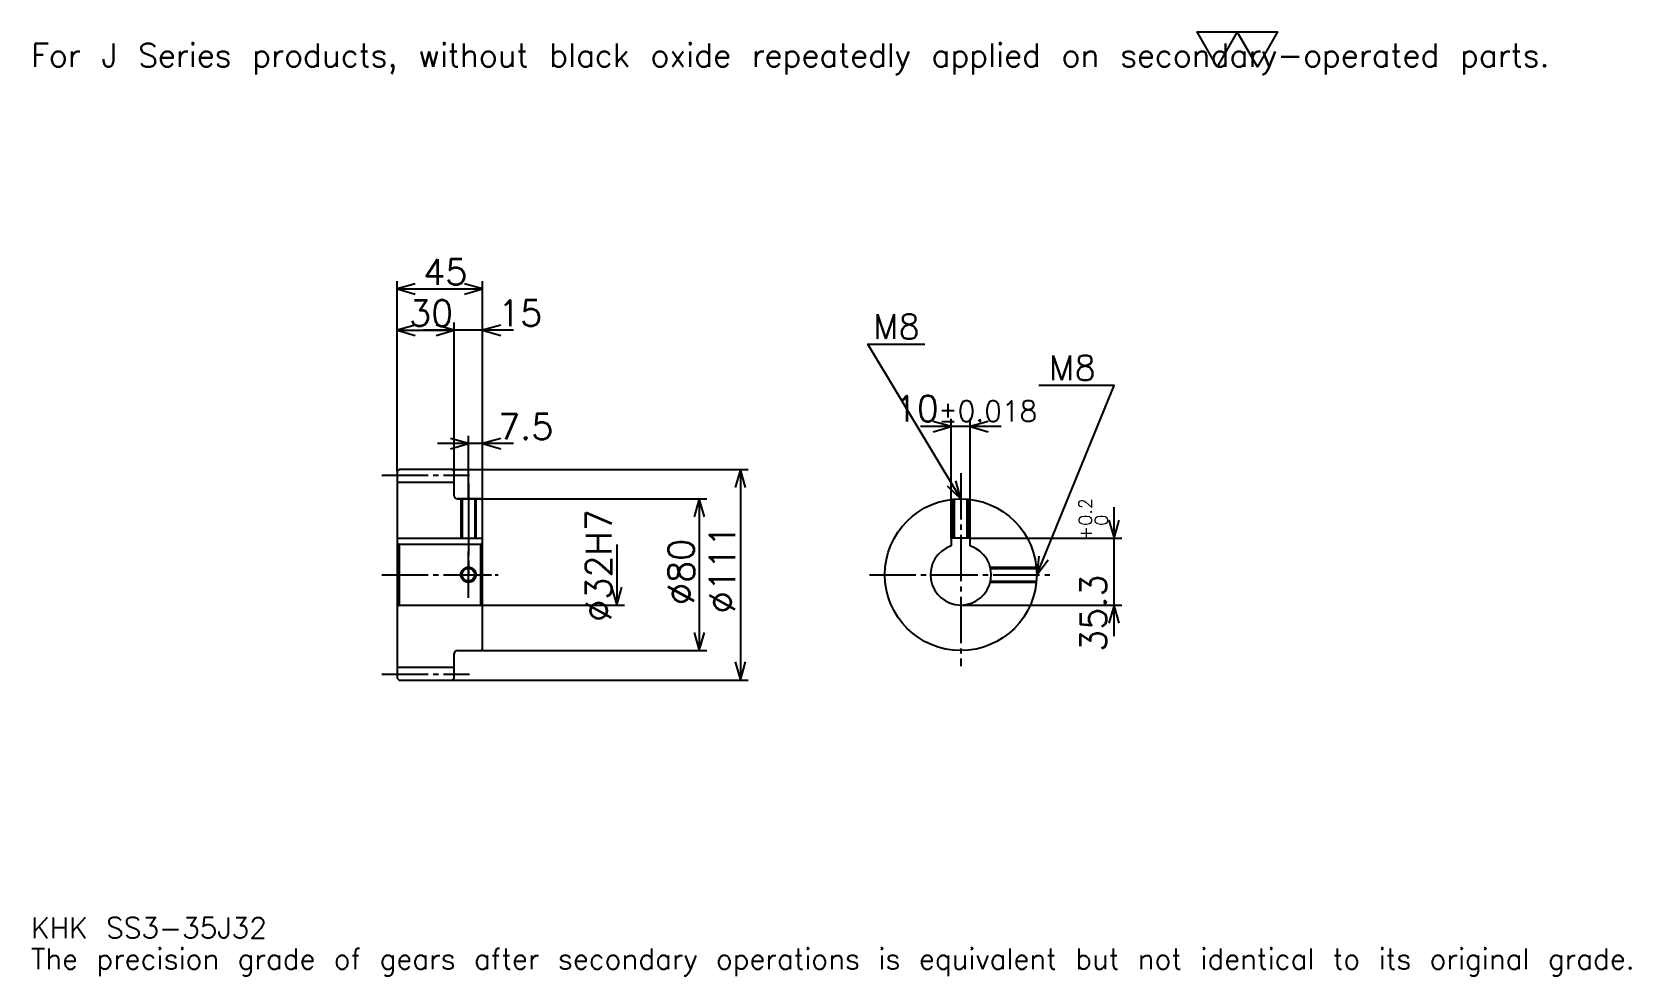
# Model space of a CAD drawing. Extents: x 28 to 870, y 10 to 508.
import ezdxf

# ---------------------------------------------------------------- set-up
doc = ezdxf.new("R2010")
doc.units = 0
doc.linetypes.add('DASHDOT', pattern=[32.608695, 24.456522, -2.717391, 2.717391, -2.717391])
doc.layers.get('0').update_dxf_attribs({"linetype": 'CONTINUOUS'})
doc.layers.add('DASHDOT', color=6, linetype='DASHDOT')
doc.styles.add('KANJI', font='TXT', dxfattribs={"bigfont": 'BIGFONT'})

msp = doc.modelspace()

# ---------------------------------------------------------------- linework, layer by layer
at = {"color": 5}
for p, q in [((220.108688, 276.967407), (220.108688, 376.152161)), ((220.108688, 372.076111), (265.108704, 372.076111)), ((265.108704, 276.967407), (265.108704, 376.152161)), ((250.108688, 276.967407), (250.108688, 354.413025)), ((220.108688, 350.336975), (250.108688, 350.336975)), ((281.413025, 350.336975), (233.804337, 350.336975)), ((512.065186, 240.767395), (512.065186, 303.586945)), ((522.065186, 240.767395), (522.065186, 303.586945)), ((538.369568, 299.510864), (495.760864, 299.510864)), ((281.413025, 290.554352), (241.304337, 290.554352)), ((257.608704, 276.967407), (257.608704, 294.630432)), ((220.108688, 275.967407), (220.108688, 276.967407)), ((249.108688, 276.967407), (265.108704, 276.967407)), ((250.108688, 275.967407), (250.108688, 276.967407)), ((257.608704, 261.467407), (257.608704, 276.967407)), ((257.608704, 261.467407), (257.608704, 276.967407)), ((265.108704, 276.967407), (405.054321, 276.967407)), ((265.108704, 260.467407), (265.108704, 276.967407)), ((400.978271, 276.967407), (400.978271, 165.967392)), ((251.608688, 261.467407), (265.108704, 261.467407)), ((265.108704, 261.467407), (383.315186, 261.467407)), ((379.239136, 261.467407), (379.239136, 181.467392)), ((597.82605, 189.16304), (597.82605, 257.071747)), ((335.760864, 237.467392), (335.760864, 205.467392)), ((522.065186, 240.767395), (601.902161, 240.767395)), ((265.108704, 205.467392), (339.836945, 205.467392)), ((517.065186, 205.467392), (601.902161, 205.467392)), ((251.608688, 181.467392), (265.108704, 181.467392)), ((265.108704, 181.467392), (383.315186, 181.467392)), ((249.108688, 165.967392), (265.108704, 165.967392)), ((265.108704, 165.967392), (405.054321, 165.967392))]:
    msp.add_line(p, q, dxfattribs=at)
at = {"color": 4}
for p, q in [((220.108688, 270.217407), (250.108688, 270.217407)), ((220.108688, 240.767395), (265.108704, 240.767395)), ((221.108688, 237.467392), (221.108688, 205.467392)), ((264.108704, 237.467392), (265.108704, 238.467392)), ((264.108704, 205.467392), (265.108704, 204.467392)), ((220.108688, 172.717392), (250.108688, 172.717392))]:
    msp.add_line(p, q, dxfattribs=at)
at = {"color": 7}
msp.add_lwpolyline([(652.173889, 489.130432), (641.57605, 507.5), (683.967346, 507.5), (673.369568, 489.130432), (662.771729, 507.5), (652.173889, 489.130432)], dxfattribs=at)
at = {"color": 5}
for points in [[(229.619553, 374.793488), (220.108688, 372.076111), (229.619553, 369.358704)], [(255.597809, 369.358704), (265.108704, 372.076111), (255.597809, 374.793488)], [(229.619553, 353.054352), (220.108688, 350.336975), (229.619553, 347.619568)], [(240.597824, 347.619568), (250.108688, 350.336975), (240.597824, 353.054352)], [(240.597824, 347.619568), (250.108688, 350.336975), (240.597824, 353.054352)], [(274.619568, 353.054352), (265.108704, 350.336975), (274.619568, 347.619568)], [(517.065186, 261.467407), (468.152161, 342.989136), (498.043457, 342.989136)], [(557.065186, 221.467392), (597.82605, 321.25), (558.152161, 321.25)], [(502.554321, 296.793457), (512.065186, 299.510864), (502.554321, 302.228271)], [(531.57605, 302.228271), (522.065186, 299.510864), (531.57605, 296.793457)], [(248.097824, 287.836975), (257.608704, 290.554352), (248.097824, 293.271729)], [(274.619568, 293.271729), (265.108704, 290.554352), (274.619568, 287.836975)], [(403.695648, 267.456512), (400.978271, 276.967407), (398.260864, 267.456512)], [(509.841736, 268.224792), (517.065186, 261.467407), (514.502014, 271.020996)], [(381.956512, 251.956528), (379.239136, 261.467407), (376.521729, 251.956528)], [(595.108704, 250.278259), (597.82605, 240.767395), (600.543457, 250.278259)], [(558.14624, 231.299591), (557.065186, 221.467392), (563.177429, 229.24437)], [(333.043457, 214.978256), (335.760864, 205.467392), (338.478271, 214.978256)], [(600.543457, 195.956528), (597.82605, 205.467392), (595.108704, 195.956528)], [(376.521729, 190.978256), (379.239136, 181.467392), (381.956512, 190.978256)], [(398.260864, 175.478271), (400.978271, 165.967392), (403.695648, 175.478271)]]:
    msp.add_lwpolyline(points, dxfattribs=at)
at = {"color": 4}
for points in [[(250.108688, 262.967407), (250.108688, 275.967407), (249.108688, 276.967407), (221.108688, 276.967407), (220.108688, 275.967407), (220.108688, 204.467392)], [(251.608688, 181.467392), (264.108704, 181.467392), (265.108704, 182.467392), (265.108704, 260.467407), (264.108704, 261.467407), (251.608688, 261.467407)], [(253.608688, 261.467407), (253.608688, 240.767395)], [(254.283691, 261.467407), (254.283691, 240.767395)], [(260.933685, 261.467407), (260.933685, 240.767395)], [(261.608704, 261.467407), (261.608704, 240.767395)], [(513.065186, 240.767395), (513.065186, 261.266876)], [(513.740173, 240.767395), (513.740173, 261.328949)], [(520.390198, 240.767395), (520.390198, 261.328949)], [(521.065186, 240.767395), (521.065186, 261.266876)], [(220.108688, 204.467392), (221.108688, 205.467392), (264.108704, 205.467392), (264.108704, 237.467392), (221.108688, 237.467392), (220.108688, 238.467392)], [(522.065186, 236.666077), (522.065186, 240.767395), (512.065186, 240.767395), (512.065186, 236.666077)], [(532.557129, 225.467392), (556.864685, 225.467392)], [(532.715881, 224.792389), (556.926758, 224.792389)], [(532.557129, 217.467392), (556.864685, 217.467392)], [(532.715881, 218.142395), (556.926758, 218.142395)], [(220.108688, 204.467392), (220.108688, 166.967392), (221.108688, 165.967392), (249.108688, 165.967392), (250.108688, 166.967392), (250.108688, 179.967392)]]:
    msp.add_lwpolyline(points, dxfattribs=at)
for centre, radius in [((517.065186, 221.467392), 40), ((257.608704, 221.467392), 3.325)]:
    msp.add_circle(centre, radius, dxfattribs=at)
at = {"color": 7}
msp.add_circle((257.608704, 221.467392), 4, dxfattribs=at)
at = {"color": 4}
for centre, radius, start, end in [((251.608688, 262.967407), 1.5, 180, 270), ((517.065186, 221.467392), 16, 108.209957329, 71.790042671), ((251.608688, 179.967392), 1.5, 90, 180)]:
    msp.add_arc(centre, radius, start, end, dxfattribs=at)
at = {"layer": 'DASHDOT', "color": 7}
for p, q in [((211.956512, 273.967407), (258.260864, 273.967407)), ((517.065186, 275.054352), (517.065186, 173.315216)), ((257.608704, 261.467407), (257.608704, 221.467392)), ((211.956512, 221.467392), (273.260864, 221.467392)), ((468.913025, 221.467392), (565.217407, 221.467392)), ((211.956512, 168.967392), (258.260864, 168.967392))]:
    msp.add_line(p, q, dxfattribs=at)
for points in [[(257.608704, 269.619568), (257.608704, 232.615219)], [(257.608704, 209.315216), (257.608704, 233.619568)], [(245.456512, 221.467392), (269.760864, 221.467392)]]:
    msp.add_lwpolyline(points, dxfattribs=at)

# ---------------------------------------------------------------- texts
at = {"color": 7, "style": 'KANJI'}
for s, height, p in [('For J Series products, without black oxide repeatedly applied on secondary-operated parts.', 12.228261, (27.173914, 489.130432)), ('45', 13.586957, (233.777161, 374.25)), ('30', 13.586957, (226.277161, 352.510864)), ('15', 13.586957, (273.260864, 352.510864)), ('M8', 13.043479, (470.869568, 345.706512)), ('M8', 13.043479, (563.586975, 323.967407)), ('10', 13.586957, (482.225586, 302.228271)), ('%%p0.018', 10.869565, (505.185852, 302.228271)), ('7.5', 13.586957, (273.260864, 292.728271)), ('KHK SS3-35J32', 10.869565, (27.173914, 29.891304)), ('The precision grade of gears after secondary operations is equivalent but not identical to its original grade.', 10.869565, (27.173914, 13.586957))]:
    msp.add_text(s, height=height, dxfattribs=at).set_placement(p)
for s, height, p in [('%%c32H7', 13.586957, (333.043457, 196.671204)), ('0.2', 6.793478, (586.141296, 247.264526)), ('+', 6.793478, (586.141296, 239.655838)), ('0', 6.793478, (594.565186, 247.264526)), ('%%c80', 13.586957, (376.521729, 205.502716)), ('%%c111', 13.586957, (398.260864, 201.08696)), ('35.3', 13.586957, (593.75, 180.846115))]:
    msp.add_text(s, height=height, rotation=90, dxfattribs=at).set_placement(p)

doc.saveas('drawing.dxf')
